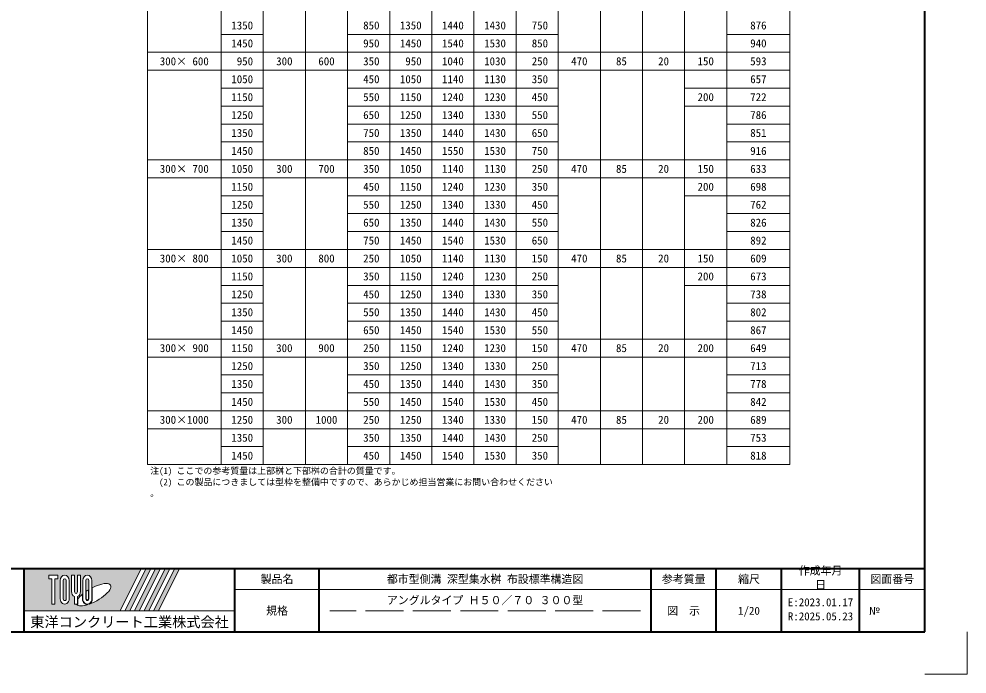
# Model space of a CAD drawing. Units: millimetres at full size; details may follow other scales. Extents: x 87158 to 122251, y -125707 to -112261.
# Drawn here: x 100578 to 105078, y -125228 to -122122 of the extents above; entities that cross this region are included whole.
import ezdxf
from ezdxf.enums import TextEntityAlignment as Align

# ---------------------------------------------------------------- set-up
doc = ezdxf.new("R2010")
doc.units = ezdxf.units.MM
doc.header["$LTSCALE"] = 30
doc.linetypes.add('DASHED', pattern=[7.5, 6, -1.5])
doc.linetypes.add('USER1', pattern=[1.35, 0.75, -0.6])
for name, color, linetype, lineweight in [('Defpoints_3', 8, 'Continuous', 0), ('図枠', 7, 'Continuous', 5), ('寸法・材料表', 7, 'Continuous', 13), ('補助線', 8, 'USER1', 9)]:
    doc.layers.add(name, color=color, linetype=linetype, lineweight=lineweight)
doc.styles.add('ＭＳ ゴシック', font='')
doc.styles.get('ＭＳ ゴシック').set_extended_font_data('MS Gothic')

msp = doc.modelspace()

# ---------------------------------------------------------------- hatches: boundary and pattern name
at = {"layer": '図枠'}
h = msp.add_hatch(color=256, dxfattribs=at)
h.paths.add_polyline_path([(100602.6, -124728.12), (100602.6, -124928.12), (101057.92, -124928.12), (101157.92, -124728.12)])
edge = h.paths.add_edge_path(flags=16)
edge.add_ellipse((100932.05, -124851.96), major_axis=(80.81, 45.23), ratio=0.3471473, start_angle=-144.31122, end_angle=72.1899, ccw=False)
edge.add_ellipse((100902.13, -124871.49), major_axis=(0, 27.5), ratio=0.8463542, start_angle=-160.70346, end_angle=-90)
edge.add_line((100925.4, -124871.49), (100925.4, -124819.07))
edge = h.paths.add_edge_path(flags=16)
edge.add_ellipse((100902.13, -124784.76), major_axis=(0, 25.38), ratio=0.8463542, start_angle=-90, end_angle=90, ccw=False)
edge.add_line((100923.61, -124784.76), (100923.61, -124871.49))
edge.add_ellipse((100902.13, -124871.49), major_axis=(0, 25.38), ratio=0.8463542, start_angle=90, end_angle=-90, ccw=False)
edge.add_line((100880.64, -124871.49), (100880.64, -124784.76))
edge = h.paths.add_edge_path(flags=16)
edge.add_line((100909.29, -124784.76), (100909.29, -124871.49))
edge.add_ellipse((100902.13, -124871.49), major_axis=(0, 8.46), ratio=0.8463542, start_angle=90, end_angle=-90, ccw=False)
edge.add_line((100894.97, -124871.49), (100894.97, -124784.76))
edge.add_ellipse((100902.13, -124784.76), major_axis=(0, 8.46), ratio=0.8463542, start_angle=-90, end_angle=90, ccw=False)
edge = h.paths.add_edge_path(flags=16)
edge.add_line((100907.5, -124829.09), (100907.5, -124871.49))
edge.add_ellipse((100902.13, -124871.49), major_axis=(0, 6.35), ratio=0.8463542, start_angle=90, end_angle=-90, ccw=False)
edge.add_line((100896.76, -124871.49), (100896.76, -124836.03))
edge.add_ellipse((100932.05, -124851.96), major_axis=(80.81, 45.23), ratio=0.3471473, start_angle=107.79174, end_angle=126.47132, ccw=False)
edge = h.paths.add_edge_path(flags=16)
edge.add_ellipse((100848.42, -124837.11), major_axis=(0, 25.38), ratio=0.8463542, start_angle=-163.34117, end_angle=-90, ccw=False)
edge.add_line((100855.58, -124861.05), (100855.58, -124896.87))
edge.add_line((100855.58, -124896.87), (100841.25, -124896.87))
edge.add_line((100841.25, -124896.87), (100841.25, -124861.05))
edge.add_ellipse((100848.42, -124837.11), major_axis=(0, 25.38), ratio=0.8463542, start_angle=90, end_angle=163.34117, ccw=False)
edge.add_line((100826.93, -124837.11), (100826.93, -124759.37))
edge.add_line((100826.93, -124759.37), (100841.25, -124759.37))
edge.add_line((100841.25, -124759.37), (100841.25, -124837.11))
edge.add_ellipse((100848.42, -124837.11), major_axis=(0, 8.46), ratio=0.8463542, start_angle=90, end_angle=-90)
edge.add_line((100855.58, -124837.11), (100855.58, -124759.37))
edge.add_line((100855.58, -124759.37), (100869.9, -124759.37))
edge.add_line((100869.9, -124759.37), (100869.9, -124837.11))
edge = h.paths.add_edge_path(flags=16)
edge.add_line((100878.85, -124849.6), (100878.85, -124871.49))
edge.add_ellipse((100902.13, -124871.49), major_axis=(0, 27.5), ratio=0.8463542, start_angle=90, end_angle=-171.54427)
edge.add_ellipse((100932.05, -124851.96), major_axis=(80.81, 45.23), ratio=0.3471473, start_angle=-178.64954, end_angle=-148.29244, ccw=False)
edge.add_line((100852.49, -124898.99), (100857.37, -124898.99))
edge.add_line((100857.37, -124898.99), (100857.37, -124872.17))
edge.add_ellipse((100932.05, -124851.96), major_axis=(80.81, 45.23), ratio=0.3471473, start_angle=148.21912, end_angle=165.90812, ccw=False)
edge = h.paths.add_edge_path(flags=16)
edge.add_ellipse((100794.71, -124784.76), major_axis=(0, 25.38), ratio=0.8463542, start_angle=-90, end_angle=90, ccw=False)
edge.add_line((100816.19, -124784.76), (100816.19, -124871.49))
edge.add_ellipse((100794.71, -124871.49), major_axis=(0, 25.38), ratio=0.8463542, start_angle=90, end_angle=-90, ccw=False)
edge.add_line((100773.22, -124871.49), (100773.22, -124784.76))
edge = h.paths.add_edge_path(flags=16)
edge.add_line((100801.87, -124784.76), (100801.87, -124871.49))
edge.add_ellipse((100794.71, -124871.49), major_axis=(0, 8.46), ratio=0.8463542, start_angle=90, end_angle=-90, ccw=False)
edge.add_line((100787.54, -124871.49), (100787.54, -124784.76))
edge.add_ellipse((100794.71, -124784.76), major_axis=(0, 8.46), ratio=0.8463542, start_angle=-90, end_angle=90, ccw=False)
h.paths.add_polyline_path([(100762.48, -124759.37), (100762.48, -124776.3), (100748.16, -124776.3), (100748.16, -124896.87), (100733.83, -124896.87), (100733.83, -124776.3), (100719.51, -124776.3), (100719.51, -124759.37)], flags=16)
for points in [[(101080.6, -124928.12), (101103.29, -124928.12), (101203.29, -124728.12), (101180.6, -124728.12)], [(101248.67, -124728.12), (101225.98, -124728.12), (101125.98, -124928.12), (101148.67, -124928.12)], [(101294.04, -124728.12), (101271.35, -124728.12), (101171.35, -124928.12), (101194.04, -124928.12)], [(101339.42, -124728.12), (101316.73, -124728.12), (101216.73, -124928.12), (101239.42, -124928.12)]]:
    msp.add_hatch(color=256, dxfattribs=at).paths.add_polyline_path(points)

# ---------------------------------------------------------------- linework, layer by layer
at = {"layer": 'Defpoints_3'}
for p, q in [((101187.27, -122365.05), (101537.27, -122365.05)), ((101737.27, -122365.05), (102137.27, -122365.05)), ((103137.27, -122365.05), (103937.27, -122365.05)), ((103737.27, -122535.05), (103937.27, -122535.05)), ((101187.27, -122875.05), (101537.27, -122875.05)), ((101737.27, -122875.05), (102137.27, -122875.05)), ((103137.27, -122875.05), (103737.27, -122875.05)), ((103737.27, -122960.05), (103937.27, -122960.05)), ((101187.27, -123300.05), (101537.27, -123300.05)), ((101737.27, -123300.05), (102137.27, -123300.05)), ((103137.27, -123300.05), (103737.27, -123300.05)), ((103737.27, -123385.05), (103937.27, -123385.05)), ((101187.27, -123725.05), (101537.27, -123725.05)), ((101737.27, -123725.05), (102137.27, -123725.05)), ((103137.27, -123725.05), (103937.27, -123725.05)), ((101187.27, -124065.05), (101537.27, -124065.05)), ((101737.27, -124065.05), (102137.27, -124065.05)), ((103137.27, -124065.05), (103937.27, -124065.05))]:
    msp.add_line(p, q, dxfattribs=at)
at = {"layer": 'Defpoints_3', "color": 1, "lineweight": 13}
for p in [(105077.6, -125028.12), (104877.6, -125228.12)]:
    msp.add_line(p, (105077.6, -125228.12), dxfattribs=at)
at = {"layer": '図枠', "lineweight": 40}
for p, q in [((104877.6, -125028.12), (104877.6, -119488.12)), ((97077.6, -124728.12), (104877.6, -124728.12)), ((100602.6, -125028.12), (100602.6, -124728.12)), ((101602.6, -125028.12), (101602.6, -124728.12)), ((102002.6, -125028.12), (102002.6, -124728.12)), ((103577.6, -125028.12), (103577.6, -124728.12)), ((103887.6, -125028.12), (103887.6, -124728.12)), ((104197.6, -125028.12), (104197.6, -124728.12)), ((104567.6, -125028.12), (104567.6, -124728.12)), ((97077.6, -125028.12), (104877.6, -125028.12))]:
    msp.add_line(p, q, dxfattribs=at)
at = {"layer": '図枠'}
for p, q in [((100602.6, -124728.12), (101157.92, -124728.12)), ((101157.92, -124728.12), (101057.92, -124928.12)), ((101180.6, -124728.12), (101080.6, -124928.12)), ((101203.29, -124728.12), (101103.29, -124928.12)), ((101225.98, -124728.12), (101125.98, -124928.12)), ((101248.67, -124728.12), (101148.67, -124928.12)), ((101271.35, -124728.12), (101171.35, -124928.12)), ((101180.6, -124728.12), (101203.29, -124728.12)), ((101294.04, -124728.12), (101194.04, -124928.12)), ((101316.73, -124728.12), (101216.73, -124928.12)), ((101225.98, -124728.12), (101248.67, -124728.12)), ((101339.42, -124728.12), (101239.42, -124928.12)), ((101271.35, -124728.12), (101294.04, -124728.12)), ((101316.73, -124728.12), (101339.42, -124728.12)), ((100719.51, -124759.37), (100719.51, -124776.3)), ((100719.51, -124759.37), (100762.48, -124759.37)), ((100733.83, -124776.3), (100719.51, -124776.3)), ((100733.83, -124776.3), (100733.83, -124896.87)), ((100748.16, -124776.3), (100748.16, -124896.87)), ((100762.48, -124776.3), (100748.16, -124776.3)), ((100762.48, -124759.37), (100762.48, -124776.3)), ((100773.22, -124784.76), (100773.22, -124871.49)), ((100787.54, -124871.49), (100787.54, -124784.76)), ((100801.87, -124784.76), (100801.87, -124871.49)), ((100816.19, -124871.49), (100816.19, -124784.76)), ((100826.93, -124759.37), (100841.25, -124759.37)), ((100826.93, -124837.11), (100826.93, -124759.37)), ((100841.25, -124759.37), (100841.25, -124837.11)), ((100855.58, -124759.37), (100869.9, -124759.37)), ((100855.58, -124837.11), (100855.58, -124759.37)), ((100869.9, -124759.37), (100869.9, -124837.11)), ((100880.64, -124784.76), (100880.64, -124871.49)), ((100894.97, -124871.49), (100894.97, -124784.76)), ((100909.29, -124784.76), (100909.29, -124871.49)), ((100923.61, -124871.49), (100923.61, -124784.76)), ((100907.5, -124829.09), (100907.5, -124871.49)), ((100925.4, -124871.49), (100925.4, -124819.07)), ((100841.25, -124861.05), (100841.25, -124896.87)), ((100855.58, -124861.05), (100855.58, -124896.87)), ((100857.37, -124872.17), (100857.37, -124898.99)), ((100878.85, -124849.6), (100878.85, -124871.49)), ((100896.76, -124871.49), (100896.76, -124836.03)), ((100748.16, -124896.87), (100733.83, -124896.87)), ((100855.58, -124896.87), (100841.25, -124896.87)), ((100852.49, -124898.99), (100857.37, -124898.99)), ((100602.6, -124928.12), (101057.92, -124928.12)), ((101080.6, -124928.12), (101103.29, -124928.12)), ((101125.98, -124928.12), (101148.67, -124928.12)), ((101171.35, -124928.12), (101194.04, -124928.12)), ((101216.73, -124928.12), (101239.42, -124928.12))]:
    msp.add_line(p, q, dxfattribs=at)
at = {"layer": '図枠', "lineweight": 13}
msp.add_line((104877.6, -124828.12), (101602.6, -124828.12), dxfattribs=at)
at = {"layer": '図枠', "linetype": 'DASHED', "lineweight": 9}
msp.add_line((103527.6, -124928.12), (102052.6, -124928.12), dxfattribs=at)
at = {"layer": '図枠'}
for centre, major_axis, ratio, start_param, end_param in [((100794.71, -124784.76), (0, 25.38), 0.846354, 4.712389, 7.8539816), ((100794.71, -124784.76), (0, 8.46), 0.846354, 4.712389, 7.8539816), ((100902.13, -124784.76), (0, 25.38), 0.846354, 4.712389, 7.8539816), ((100902.13, -124784.76), (0, 8.46), 0.846354, 4.712389, 7.8539816), ((100932.05, -124851.96), (80.81, 45.23), 0.347147, 1.6817405, 1.8219833), ((100932.05, -124851.96), (80.81, 45.23), 0.347147, 4.2621853, 7.7429163), ((100794.71, -124871.49), (0, 25.38), 0.846354, 1.5707963, 4.712389), ((100794.71, -124871.49), (0, 8.46), 0.846354, 1.5707963, 4.712389), ((100848.42, -124837.11), (0, 25.38), 0.846354, 1.5707963, 2.8017557), ((100848.42, -124837.11), (0, 8.46), 0.846354, 1.5707963, 4.712389), ((100848.42, -124837.11), (0, 25.38), 0.846354, 3.4814296, 4.712389), ((100932.05, -124851.96), (80.81, 45.23), 0.347147, 2.0815197, 2.5155126), ((100902.13, -124871.49), (0, 27.5), 0.846354, 1.5707963, 3.3154679), ((100902.13, -124871.49), (0, 25.38), 0.846354, 1.5707963, 4.712389), ((100902.13, -124871.49), (0, 8.46), 0.846354, 1.5707963, 4.712389), ((100902.13, -124871.49), (0, 6.35), 0.846354, 1.5707963, 4.712389), ((100902.13, -124871.49), (0, 27.5), 0.846354, 3.5338438, 4.712389), ((100932.05, -124851.96), (80.81, 45.23), 0.347147, 3.2093975, 4.2004451)]:
    msp.add_ellipse(centre, major_axis=major_axis, ratio=ratio, start_param=start_param, end_param=end_param, dxfattribs=at)
at = {"layer": '寸法・材料表'}
for p, q in [((101187.27, -120070.05), (101187.27, -124235.05)), ((101737.27, -120070.05), (101737.27, -124235.05)), ((103937.27, -120070.05), (103937.27, -124235.05)), ((104237.27, -120070.05), (104237.27, -124235.05)), ((101537.27, -120155.05), (101537.27, -124235.05)), ((101937.27, -120155.05), (101937.27, -124235.05)), ((102137.27, -120155.05), (102137.27, -124235.05)), ((102337.27, -120155.05), (102337.27, -124235.05)), ((102537.27, -120155.05), (102537.27, -124235.05)), ((102737.27, -120155.05), (102737.27, -124235.05)), ((102937.27, -120155.05), (102937.27, -124235.05)), ((103137.27, -120155.05), (103137.27, -124235.05)), ((103337.27, -120155.05), (103337.27, -124235.05)), ((103537.27, -120155.05), (103537.27, -124235.05)), ((103737.27, -120155.05), (103737.27, -124235.05)), ((101537.27, -122195.05), (101737.27, -122195.05)), ((102137.27, -122195.05), (103137.27, -122195.05)), ((103937.27, -122195.05), (104237.27, -122195.05)), ((101187.27, -122280.05), (104237.27, -122280.05)), ((101537.27, -122365.05), (101737.27, -122365.05)), ((102137.27, -122365.05), (103137.27, -122365.05)), ((103937.27, -122365.05), (104237.27, -122365.05)), ((101537.27, -122450.05), (101737.27, -122450.05)), ((102137.27, -122450.05), (103137.27, -122450.05)), ((103737.27, -122450.05), (104237.27, -122450.05)), ((101537.27, -122535.05), (101737.27, -122535.05)), ((102137.27, -122535.05), (103137.27, -122535.05)), ((103937.27, -122535.05), (104237.27, -122535.05)), ((101537.27, -122620.05), (101737.27, -122620.05)), ((102137.27, -122620.05), (103137.27, -122620.05)), ((103937.27, -122620.05), (104237.27, -122620.05)), ((101537.27, -122705.05), (101737.27, -122705.05)), ((102137.27, -122705.05), (103137.27, -122705.05)), ((103937.27, -122705.05), (104237.27, -122705.05)), ((101187.27, -122790.05), (104237.27, -122790.05)), ((101537.27, -122875.05), (101737.27, -122875.05)), ((102137.27, -122875.05), (103137.27, -122875.05)), ((103737.27, -122875.05), (104237.27, -122875.05)), ((101537.27, -122960.05), (101737.27, -122960.05)), ((102137.27, -122960.05), (103137.27, -122960.05)), ((103937.27, -122960.05), (104237.27, -122960.05)), ((101537.27, -123045.05), (101737.27, -123045.05)), ((102137.27, -123045.05), (103137.27, -123045.05)), ((103937.27, -123045.05), (104237.27, -123045.05)), ((101537.27, -123130.05), (101737.27, -123130.05)), ((102137.27, -123130.05), (103137.27, -123130.05)), ((103937.27, -123130.05), (104237.27, -123130.05)), ((101187.27, -123215.05), (104237.27, -123215.05)), ((101537.27, -123300.05), (101737.27, -123300.05)), ((102137.27, -123300.05), (103137.27, -123300.05)), ((103737.27, -123300.05), (104237.27, -123300.05)), ((101537.27, -123385.05), (101737.27, -123385.05)), ((102137.27, -123385.05), (103137.27, -123385.05)), ((103937.27, -123385.05), (104237.27, -123385.05)), ((101537.27, -123470.05), (101737.27, -123470.05)), ((102137.27, -123470.05), (103137.27, -123470.05)), ((103937.27, -123470.05), (104237.27, -123470.05)), ((101537.27, -123555.05), (101737.27, -123555.05)), ((102137.27, -123555.05), (103137.27, -123555.05)), ((103937.27, -123555.05), (104237.27, -123555.05)), ((101187.27, -123640.05), (104237.27, -123640.05)), ((101537.27, -123725.05), (101737.27, -123725.05)), ((102137.27, -123725.05), (103137.27, -123725.05)), ((103937.27, -123725.05), (104237.27, -123725.05)), ((101537.27, -123810.05), (101737.27, -123810.05)), ((102137.27, -123810.05), (103137.27, -123810.05)), ((103937.27, -123810.05), (104237.27, -123810.05)), ((101537.27, -123895.05), (101737.27, -123895.05)), ((102137.27, -123895.05), (103137.27, -123895.05)), ((103937.27, -123895.05), (104237.27, -123895.05)), ((101187.27, -123980.05), (104237.27, -123980.05)), ((101537.27, -124065.05), (101737.27, -124065.05)), ((102137.27, -124065.05), (103137.27, -124065.05)), ((103937.27, -124065.05), (104237.27, -124065.05)), ((101537.27, -124150.05), (101737.27, -124150.05)), ((102137.27, -124150.05), (103137.27, -124150.05)), ((103937.27, -124150.05), (104237.27, -124150.05)), ((101187.27, -124235.05), (104237.27, -124235.05))]:
    msp.add_line(p, q, dxfattribs=at)
at = {"layer": '補助線', "linetype": 'Continuous', "lineweight": 13}
msp.add_line((100602.6, -124928.12), (101602.6, -124928.12), dxfattribs=at)

# ---------------------------------------------------------------- texts
at = {"layer": '図枠', "style": 'ＭＳ ゴシック'}
for s, p in [('作成年月', (104279, -124718.89)), ('日', (104356.7, -124785.56)), ('E:2023.01.17', (104227.2, -124868.89)), ('R:2025.05.23', (104227.2, -124935.56))]:
    msp.add_text(s, height=37.98, dxfattribs=at).set_placement(p, align=Align.TOP_LEFT)
for s, height, p in [('製品名', 37.98, (101802.6, -124778.12)), ('都市型側溝 深型集水桝 布設標準構造図', 37.98, (102790.1, -124778.12)), ('参考質量', 37.98, (103732.6, -124778.12)), ('縮尺', 37.98, (104042.6, -124778.12)), ('図面番号', 37.98, (104722.6, -124778.12)), ('アングルタイプ Ｈ５０／７０ ３００型', 37.98, (102790.1, -124878.12)), ('規格', 37.98, (101802.6, -124928.12)), ('図\u3000示', 37.98, (103732.6, -124928.12)), ('1/20', 37.98, (104042.6, -124928.12)), ('東洋コンクリート工業株式会社', 49.37, (101102.6, -124981.25))]:
    msp.add_text(s, height=height, dxfattribs=at).set_placement(p, align=Align.MIDDLE_CENTER)
msp.add_text('№', height=37.98, dxfattribs=at).set_placement((104611.96, -124928.12), align=Align.MIDDLE_LEFT)
at = {"layer": '寸法・材料表', "style": 'ＭＳ ゴシック'}
for s, p in [('1350', (101637.27, -122152.55)), (' 850', (102237.27, -122152.55)), ('1350', (102437.27, -122152.55)), ('1440', (102637.27, -122152.55)), ('1430', (102837.27, -122152.55)), (' 750', (103037.27, -122152.55)), ('876', (104087.27, -122152.55)), ('1450', (101637.27, -122237.55)), (' 950', (102237.27, -122237.55)), ('1450', (102437.27, -122237.55)), ('1540', (102637.27, -122237.55)), ('1530', (102837.27, -122237.55)), (' 850', (103037.27, -122237.55)), ('940', (104087.27, -122237.55)), ('300× 600', (101362.27, -122322.55)), (' 950', (101637.27, -122322.55)), ('300', (101837.27, -122322.55)), ('600', (102037.27, -122322.55)), (' 350', (102237.27, -122322.55)), (' 950', (102437.27, -122322.55)), ('1040', (102637.27, -122322.55)), ('1030', (102837.27, -122322.55)), (' 250', (103037.27, -122322.55)), ('470', (103237.27, -122322.55)), ('85', (103437.27, -122322.55)), ('20', (103637.27, -122322.55)), ('150', (103837.27, -122322.55)), ('593', (104087.27, -122322.55)), ('1050', (101637.27, -122407.55)), (' 450', (102237.27, -122407.55)), ('1050', (102437.27, -122407.55)), ('1140', (102637.27, -122407.55)), ('1130', (102837.27, -122407.55)), (' 350', (103037.27, -122407.55)), ('657', (104087.27, -122407.55)), ('1150', (101637.27, -122492.55)), (' 550', (102237.27, -122492.55)), ('1150', (102437.27, -122492.55)), ('1240', (102637.27, -122492.55)), ('1230', (102837.27, -122492.55)), (' 450', (103037.27, -122492.55)), ('200', (103837.27, -122492.55)), ('722', (104087.27, -122492.55)), ('1250', (101637.27, -122577.55)), (' 650', (102237.27, -122577.55)), ('1250', (102437.27, -122577.55)), ('1340', (102637.27, -122577.55)), ('1330', (102837.27, -122577.55)), (' 550', (103037.27, -122577.55)), ('786', (104087.27, -122577.55)), ('1350', (101637.27, -122662.55)), (' 750', (102237.27, -122662.55)), ('1350', (102437.27, -122662.55)), ('1440', (102637.27, -122662.55)), ('1430', (102837.27, -122662.55)), (' 650', (103037.27, -122662.55)), ('851', (104087.27, -122662.55)), ('1450', (101637.27, -122747.55)), (' 850', (102237.27, -122747.55)), ('1450', (102437.27, -122747.55)), ('1550', (102637.27, -122747.55)), ('1530', (102837.27, -122747.55)), (' 750', (103037.27, -122747.55)), ('916', (104087.27, -122747.55)), ('300× 700', (101362.27, -122832.55)), ('1050', (101637.27, -122832.55)), ('300', (101837.27, -122832.55)), ('700', (102037.27, -122832.55)), (' 350', (102237.27, -122832.55)), ('1050', (102437.27, -122832.55)), ('1140', (102637.27, -122832.55)), ('1130', (102837.27, -122832.55)), (' 250', (103037.27, -122832.55)), ('470', (103237.27, -122832.55)), ('85', (103437.27, -122832.55)), ('20', (103637.27, -122832.55)), ('150', (103837.27, -122832.55)), ('633', (104087.27, -122832.55)), ('1150', (101637.27, -122917.55)), (' 450', (102237.27, -122917.55)), ('1150', (102437.27, -122917.55)), ('1240', (102637.27, -122917.55)), ('1230', (102837.27, -122917.55)), (' 350', (103037.27, -122917.55)), ('200', (103837.27, -122917.55)), ('698', (104087.27, -122917.55)), ('1250', (101637.27, -123002.55)), (' 550', (102237.27, -123002.55)), ('1250', (102437.27, -123002.55)), ('1340', (102637.27, -123002.55)), ('1330', (102837.27, -123002.55)), (' 450', (103037.27, -123002.55)), ('762', (104087.27, -123002.55)), ('1350', (101637.27, -123087.55)), (' 650', (102237.27, -123087.55)), ('1350', (102437.27, -123087.55)), ('1440', (102637.27, -123087.55)), ('1430', (102837.27, -123087.55)), (' 550', (103037.27, -123087.55)), ('826', (104087.27, -123087.55)), ('1450', (101637.27, -123172.55)), (' 750', (102237.27, -123172.55)), ('1450', (102437.27, -123172.55)), ('1540', (102637.27, -123172.55)), ('1530', (102837.27, -123172.55)), (' 650', (103037.27, -123172.55)), ('892', (104087.27, -123172.55)), ('300× 800', (101362.27, -123257.55)), ('1050', (101637.27, -123257.55)), ('300', (101837.27, -123257.55)), ('800', (102037.27, -123257.55)), (' 250', (102237.27, -123257.55)), ('1050', (102437.27, -123257.55)), ('1140', (102637.27, -123257.55)), ('1130', (102837.27, -123257.55)), (' 150', (103037.27, -123257.55)), ('470', (103237.27, -123257.55)), ('85', (103437.27, -123257.55)), ('20', (103637.27, -123257.55)), ('150', (103837.27, -123257.55)), ('609', (104087.27, -123257.55)), ('1150', (101637.27, -123342.55)), (' 350', (102237.27, -123342.55)), ('1150', (102437.27, -123342.55)), ('1240', (102637.27, -123342.55)), ('1230', (102837.27, -123342.55)), (' 250', (103037.27, -123342.55)), ('200', (103837.27, -123342.55)), ('673', (104087.27, -123342.55)), ('1250', (101637.27, -123427.55)), (' 450', (102237.27, -123427.55)), ('1250', (102437.27, -123427.55)), ('1340', (102637.27, -123427.55)), ('1330', (102837.27, -123427.55)), (' 350', (103037.27, -123427.55)), ('738', (104087.27, -123427.55)), ('1350', (101637.27, -123512.55)), (' 550', (102237.27, -123512.55)), ('1350', (102437.27, -123512.55)), ('1440', (102637.27, -123512.55)), ('1430', (102837.27, -123512.55)), (' 450', (103037.27, -123512.55)), ('802', (104087.27, -123512.55)), ('1450', (101637.27, -123597.55)), (' 650', (102237.27, -123597.55)), ('1450', (102437.27, -123597.55)), ('1540', (102637.27, -123597.55)), ('1530', (102837.27, -123597.55)), (' 550', (103037.27, -123597.55)), ('867', (104087.27, -123597.55)), ('300× 900', (101362.27, -123682.55)), ('1150', (101637.27, -123682.55)), ('300', (101837.27, -123682.55)), ('900', (102037.27, -123682.55)), (' 250', (102237.27, -123682.55)), ('1150', (102437.27, -123682.55)), ('1240', (102637.27, -123682.55)), ('1230', (102837.27, -123682.55)), (' 150', (103037.27, -123682.55)), ('470', (103237.27, -123682.55)), ('85', (103437.27, -123682.55)), ('20', (103637.27, -123682.55)), ('200', (103837.27, -123682.55)), ('649', (104087.27, -123682.55)), ('1250', (101637.27, -123767.55)), (' 350', (102237.27, -123767.55)), ('1250', (102437.27, -123767.55)), ('1340', (102637.27, -123767.55)), ('1330', (102837.27, -123767.55)), (' 250', (103037.27, -123767.55)), ('713', (104087.27, -123767.55)), ('1350', (101637.27, -123852.55)), (' 450', (102237.27, -123852.55)), ('1350', (102437.27, -123852.55)), ('1440', (102637.27, -123852.55)), ('1430', (102837.27, -123852.55)), (' 350', (103037.27, -123852.55)), ('778', (104087.27, -123852.55)), ('1450', (101637.27, -123937.55)), (' 550', (102237.27, -123937.55)), ('1450', (102437.27, -123937.55)), ('1540', (102637.27, -123937.55)), ('1530', (102837.27, -123937.55)), (' 450', (103037.27, -123937.55)), ('842', (104087.27, -123937.55)), ('300×1000', (101362.27, -124022.55)), ('1250', (101637.27, -124022.55)), ('300', (101837.27, -124022.55)), ('1000', (102037.27, -124022.55)), (' 250', (102237.27, -124022.55)), ('1250', (102437.27, -124022.55)), ('1340', (102637.27, -124022.55)), ('1330', (102837.27, -124022.55)), (' 150', (103037.27, -124022.55)), ('470', (103237.27, -124022.55)), ('85', (103437.27, -124022.55)), ('20', (103637.27, -124022.55)), ('200', (103837.27, -124022.55)), ('689', (104087.27, -124022.55)), ('1350', (101637.27, -124107.55)), (' 350', (102237.27, -124107.55)), ('1350', (102437.27, -124107.55)), ('1440', (102637.27, -124107.55)), ('1430', (102837.27, -124107.55)), (' 250', (103037.27, -124107.55)), ('753', (104087.27, -124107.55)), ('1450', (101637.27, -124192.55)), (' 450', (102237.27, -124192.55)), ('1450', (102437.27, -124192.55)), ('1540', (102637.27, -124192.55)), ('1530', (102837.27, -124192.55)), (' 350', (103037.27, -124192.55)), ('818', (104087.27, -124192.55))]:
    msp.add_text(s, height=37.98, dxfattribs=at).set_placement(p, align=Align.MIDDLE_CENTER)
for s, p in [('注(1) ここでの参考質量は上部桝と下部桝の合計の質量です。', (101200.37, -124249.4)), ('\u3000(2) この製品につきましては型枠を整備中ですので、あらかじめ担当営業にお問い合わせください', (101200.37, -124302.74)), ('。', (101200.37, -124356.07))]:
    msp.add_text(s, height=30.38, dxfattribs=at).set_placement(p, align=Align.TOP_LEFT)

doc.saveas('drawing.dxf')
